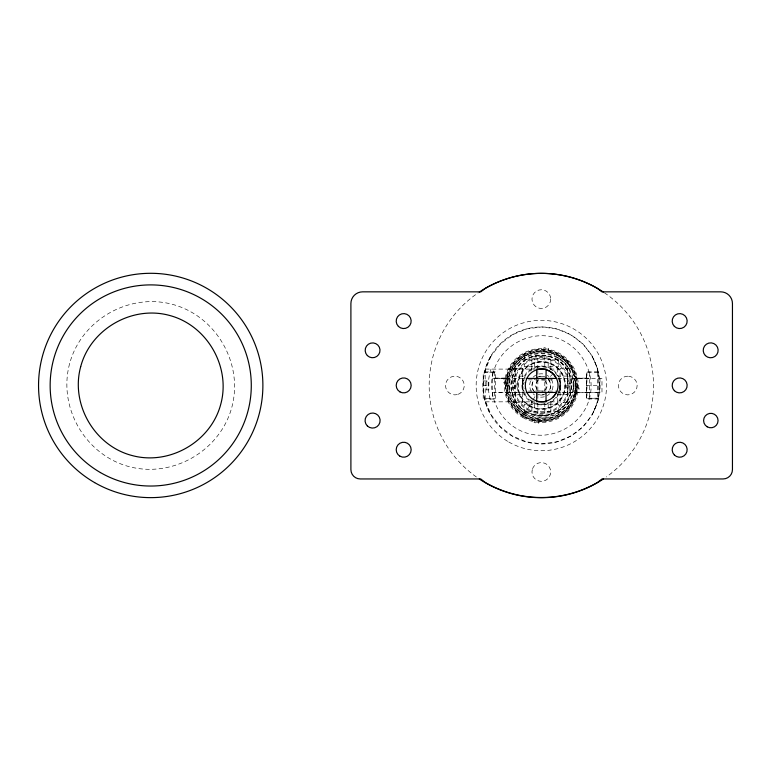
<?xml version="1.0" encoding="UTF-8"?>
<svg xmlns="http://www.w3.org/2000/svg" width="771" height="771" viewBox="0 0 771 771"><rect width="100%" height="100%" fill="white"/><g stroke="black" fill="none" stroke-linecap="round" stroke-linejoin="round"><path stroke-width="0.58" stroke-dasharray="3.85 2.89" d="M515.086 402.568L515.086 368.365L515.086 371.506M513.852 368.365L522.642 368.365L522.642 402.568L513.852 402.568M524.261 412.967L524.261 404.177L558.455 404.177L558.455 412.967L558.455 411.733L524.261 411.733M524.261 357.956L524.261 366.755L558.455 366.755L558.455 357.956L558.455 359.19L524.261 359.19M524.974 392.082L524.974 394.819L512.744 394.819L512.744 376.103L524.974 376.103L524.974 378.85M531.855 369.087L531.855 356.751L550.86 356.751L550.851 369.087M557.741 394.501L569.971 394.819L569.971 376.103L557.741 376.103L557.732 369.097L549.395 369.097M560.064 378.445L560.064 402.568L568.863 402.568M567.629 402.568L567.629 368.365L567.629 392.478M573.634 387.215L573.855 385.404M505.574 385.461L506.788 376.2M509.776 378.388L508.85 385.461L509.766 392.478L524.184 392.478L522.642 385.461L524.213 378.388M534.409 420.34L534.101 422.653L538.736 423.269L539.045 420.947M543.671 349.986L543.969 347.663L548.615 348.28L548.306 350.593M572.94 378.388L573.865 385.461L572.94 392.478L558.532 392.478L560.064 385.461L558.898 379.322M570.964 387.871L570.261 393.287A29.934 29.934 0 0 1 512.416 393.287L511.713 387.871L516.078 387.871L516.078 383.197L511.713 383.197L512.416 377.79A29.934 29.934 0 0 1 570.261 377.79L570.964 383.197M575.927 394.723L577.142 385.461A35.784 35.784 0 0 0 523.461 354.477A35.784 35.784 0 0 0 523.461 416.456A35.784 35.784 0 0 0 577.142 385.461M591.993 356.231C601.987 374.234 601.987 396.699 591.993 414.702M559.409 390.367L559.611 388.912M490.722 356.231C480.728 374.234 480.728 396.699 490.722 414.702M491.04 369.097C487.455 379.496 487.455 391.437 491.04 401.836M508.918 376.624C516.821 343.856 566.531 343.856 574.434 376.624L575.59 376.624L575.59 394.183L574.434 394.183A33.914 33.914 0 0 1 508.918 394.183L507.761 394.183L507.761 376.624L508.918 376.624A33.914 33.914 0 0 1 574.434 376.624M574.434 394.183C566.531 426.951 516.821 426.951 508.918 394.183M524.261 382.397L522.487 385.461L524.261 388.536M530.766 371.14L531.942 369.097M523.345 416.658A36.015 36.015 0 0 0 577.373 385.461A36.015 36.015 0 0 0 523.345 354.275A36.015 36.015 0 0 0 523.345 416.658L532.549 400.718M533.147 399.696L534.92 396.622M513.197 369.213L518.372 362.476L525.099 357.31A32.507 32.507 0 0 1 573.865 385.461A32.507 32.507 0 0 1 525.099 413.622L518.372 408.457L513.197 401.72M569.509 401.72L564.343 408.457L557.616 413.622M550.34 376.479L553.501 373.318M534.582 366.755L534.342 359.19M548.133 366.755L548.374 359.19M568.863 368.365L560.064 368.365L560.064 392.478M485.393 369.097L535.199 369.097M484.67 371.901L495.58 371.901L495.58 399.031L484.67 399.031M598.151 371.834L586.461 371.834L586.461 398.973L598.151 398.973M494.548 372.403L483.205 372.403L483.205 398.462L494.548 398.462M598.151 372.605L586.606 372.672L586.606 398.26L598.142 398.26M494.548 378.147L507.761 378.147M575.59 378.147L586.461 378.147M495.58 378.214L508.397 378.214L507.443 385.461L508.397 392.718L494.548 392.651M589.333 378.214L574.318 378.214L575.272 385.461L574.318 392.718L589.333 392.718M492.563 378.416L525.591 378.416M557.818 378.416L601.978 378.416L601.978 392.449L557.818 392.449M528.482 379.852L555.399 379.852M483.205 380.98L488.824 380.98L488.824 389.885L483.205 389.885M571.272 383.197L566.598 383.197L566.598 387.871L571.272 387.871M483.205 385.433L488.824 385.433M586.461 385.404L599.828 385.461A58.471 58.471 0 0 1 512.117 436.107A58.471 58.471 0 0 1 512.117 334.826A58.471 58.471 0 0 1 599.828 385.461M528.482 391.08L557.741 391.08M492.563 392.449L525.591 392.449M586.606 392.478L597.833 392.478M598.151 398.202L586.933 398.202L586.933 372.605M485.393 401.836L534.64 401.836M550.533 401.836L557.732 401.836L557.732 393.653M534.573 404.177L534.342 411.733L535.267 411.733M548.142 404.177L548.374 411.733L547.449 411.733M544.818 380.055L538.399 379.756L534.939 385.172L537.898 390.878L544.316 391.167L547.776 385.76L544.818 380.055L544.798 390.945M541.358 349.677L550.619 350.901M506.489 378.513L504.167 378.214L503.559 382.85L505.872 383.158M576.833 387.774L579.156 388.083L578.549 392.718L576.226 392.42M532.096 420.031L541.358 421.255M557.616 357.31L564.343 362.476L569.509 369.213M530.766 399.792L531.942 401.836M508.85 385.404L509.082 387.215M544.789 366.88L544.789 356.048L537.83 356.057L537.84 369.29M544.798 402.982L544.808 415.02L541.338 415.473L537.859 415.01L537.85 402.982M537.84 370.494L537.84 378.918M537.84 380.122L537.85 393.355M537.85 394.559L537.85 401.778M599.992 378.416L599.992 392.449M597.833 372.672L597.833 398.26M589.333 372.672L589.333 398.26M550.851 401.836L550.86 414.181L531.855 414.181L531.855 401.836M546.032 379.621L546.032 391.311M536.683 379.621L536.683 391.311M522.642 368.365L522.642 371.506M522.642 378.445L522.642 392.478M515.086 378.445L515.086 392.478M494.548 371.834L494.548 398.964M492.563 372.403L492.563 398.462M486.829 380.98L486.829 389.885M551.487 379.621A11.69 11.69 0 0 1 551.487 391.311M549.627 393.73A11.69 11.69 0 0 1 547.208 395.59M544.384 396.757A11.69 11.69 0 0 1 538.331 396.757M534.65 395.051A11.69 11.69 0 0 1 533.089 393.73M531.229 391.311A11.69 11.69 0 0 1 531.229 379.621M533.089 377.192A11.69 11.69 0 0 1 544.384 374.166M547.208 375.342A11.69 11.69 0 0 1 548.875 376.508M547.969 378.85A9.358 9.358 0 0 1 547.969 392.082M546.032 393.567A9.358 9.358 0 0 1 536.683 393.567M534.737 392.082A9.358 9.358 0 0 1 534.737 378.85M536.683 377.366A9.358 9.358 0 0 1 546.032 377.366M548.644 379.852A9.358 9.358 0 0 1 547.815 392.468M543.565 394.8A9.358 9.358 0 0 1 538.727 394.685M534.052 391.562A9.358 9.358 0 0 1 534.322 379.534M539.131 376.624A9.358 9.358 0 0 1 543.969 376.73M536.51 367.391A18.716 18.716 0 0 1 559.515 389.991A18.716 18.716 0 0 1 528.588 399.147A18.716 18.716 0 0 1 535.575 367.671M525.099 413.622A32.507 32.507 0 0 1 525.099 357.31M604.358 292.749A112.171 112.171 0 0 1 606.295 476.979M476.382 476.979A112.171 112.171 0 0 1 478.319 292.749M69.592 363.729C57.825 407.406 85.273 454.938 128.979 466.59C172.656 478.357 220.188 450.91 231.84 407.204C243.607 363.526 216.169 315.994 172.453 304.343C128.776 292.575 81.244 320.013 69.592 363.729M493.238 372.576C486.173 398.279 502.663 426.845 528.463 433.591C554.176 440.646 582.741 424.156 589.478 398.356C596.542 372.644 580.052 344.088 554.253 337.341C528.54 330.277 499.974 346.777 493.238 372.576M507.463 376.624L506.268 385.712L507.463 394.791A35.081 35.081 0 0 0 532.269 419.597L541.348 420.793L550.427 419.597A35.081 35.081 0 0 0 575.233 394.791L576.429 385.712L575.233 376.624A35.081 35.081 0 0 0 550.427 351.817L541.348 350.622L532.269 351.817A35.081 35.081 0 0 0 507.463 376.624M550.696 299.1L550.378 301.519A9.358 9.358 0 0 1 532.298 301.519L531.98 299.1A9.358 9.358 0 0 1 541.338 289.742A9.358 9.358 0 0 1 550.696 299.1M532.298 469.549L531.98 471.977A9.358 9.358 0 0 0 541.338 481.326A9.358 9.358 0 0 0 550.696 471.977L550.378 469.549A9.358 9.358 0 0 0 532.298 469.549M491.04 356.163L485.2 370.273L485.2 400.535L491.04 414.634L500.331 426.749L512.436 436.039L526.545 441.879L541.676 443.874L556.807 441.879L570.916 436.039L583.021 426.749L592.311 414.634L598.151 400.535L598.151 370.273L592.311 356.163L583.021 344.059L570.916 334.759L556.807 328.918L541.676 326.933L526.545 328.918L512.436 334.759L500.331 344.059L491.04 356.163M457.319 394.569L454.9 394.887A9.358 9.358 0 0 1 445.542 385.539A9.358 9.358 0 0 1 454.9 376.181L457.319 376.499A9.358 9.358 0 0 1 457.319 394.569M627.777 376.181L625.358 376.499A9.358 9.358 0 0 0 625.358 394.569L627.777 394.887A9.358 9.358 0 0 0 637.135 385.539A9.358 9.358 0 0 0 627.777 376.181M518.864 407.955A31.813 31.813 0 0 0 572.082 393.702A31.813 31.813 0 0 0 533.127 354.737A31.813 31.813 0 0 0 518.864 407.955M527.325 409.767A28.064 28.064 0 0 0 569.422 385.461A28.064 28.064 0 0 0 527.325 361.156A28.064 28.064 0 0 0 527.325 409.767M529.311 406.327A24.094 24.094 0 0 0 565.451 385.461A24.094 24.094 0 0 0 529.311 364.606A24.094 24.094 0 0 0 529.311 406.327M524.396 414.837A33.914 33.914 0 0 0 575.272 385.461A33.914 33.914 0 0 0 524.396 356.096A33.914 33.914 0 0 0 524.396 414.837M527.788 408.958A27.13 27.13 0 0 0 568.487 385.461A27.13 27.13 0 0 0 527.788 361.965A27.13 27.13 0 0 0 527.788 408.958M528.125 404.746A23.39 23.39 0 0 0 564.671 387.283A23.39 23.39 0 0 0 531.277 364.365A23.39 23.39 0 0 0 528.125 404.746M525.562 411.695A30.406 30.406 0 0 0 571.745 386.387A30.406 30.406 0 0 0 526.738 359.045A30.406 30.406 0 0 0 525.562 411.695M529.918 405.768A23.525 23.525 0 0 0 565.201 385.404A23.525 23.525 0 0 0 529.918 365.03A23.525 23.525 0 0 0 529.918 405.768M516.657 410.23A35.023 35.023 0 0 0 575.253 394.53A35.023 35.023 0 0 0 532.356 351.634A35.023 35.023 0 0 0 516.657 410.23M519.962 406.924A30.348 30.348 0 0 0 570.733 393.316A30.348 30.348 0 0 0 533.571 356.154A30.348 30.348 0 0 0 519.962 406.924M531.653 402.279A19.41 19.41 0 0 0 560.768 385.461A19.41 19.41 0 0 0 531.653 368.654A19.41 19.41 0 0 0 531.653 402.279M508.744 441.985A65.188 65.188 0 0 0 606.526 385.539A65.188 65.188 0 0 0 508.744 329.082A65.188 65.188 0 0 0 508.744 441.985M522.863 417.535A36.95 36.95 0 0 0 578.289 385.539A36.95 36.95 0 0 0 522.863 353.532A36.95 36.95 0 0 0 522.863 417.535"/><path stroke-width="1.16" d="M536.606 369.087L546.109 369.087L546.032 378.445M526.776 378.416L556.623 378.416M526.776 392.449L556.623 392.449M537.85 401.836L546.032 401.836L546.032 392.478M536.683 370.263L536.683 378.445M536.683 392.478L536.683 401.836M556.199 392.42A16.393 16.393 0 0 1 555.159 394.299M554.561 395.176A16.393 16.393 0 0 1 552.402 397.566M547.323 370.196A16.393 16.393 0 0 1 552.72 373.656M553.462 374.417A16.393 16.393 0 0 1 555.39 376.99M603.385 478.984A112.171 112.171 0 0 1 479.292 478.984M479.292 292.093A112.171 112.171 0 0 1 603.385 292.093M80.685 366.697C70.402 404.12 94.409 445.696 131.947 455.497C169.369 465.78 210.946 441.773 220.757 404.235C231.03 366.813 207.033 325.237 169.485 315.426C132.063 305.152 90.486 329.15 80.685 366.697M485.287 288.383L480.776 291.843L362.592 291.843A11.69 11.69 0 0 0 350.901 303.543L350.901 469.606A9.358 9.358 0 0 0 360.259 478.955L480.709 478.955L485.345 482.511A112.084 112.084 0 0 0 597.429 482.482L602.016 478.955L723.092 478.955A9.358 9.358 0 0 0 732.45 469.606L732.45 303.543A11.69 11.69 0 0 0 720.76 291.843L601.929 291.843L597.371 288.354A112.084 112.084 0 0 0 485.287 288.383M94.631 482.607A112.171 112.171 0 0 0 262.882 385.461A112.171 112.171 0 0 0 94.631 288.325A112.171 112.171 0 0 0 94.631 482.607M100.432 472.565A100.577 100.577 0 0 0 251.288 385.461A100.577 100.577 0 0 0 100.432 298.367A100.577 100.577 0 0 0 100.432 472.565M705.398 355.595A7.469 7.469 0 0 0 717.888 352.251A7.469 7.469 0 0 0 708.742 343.105A7.469 7.469 0 0 0 705.398 355.595M707.209 426.816A7.228 7.228 0 0 0 718.061 420.552A7.228 7.228 0 0 0 707.209 414.297A7.228 7.228 0 0 0 707.209 426.816M367.353 355.566A7.411 7.411 0 0 0 379.756 352.241A7.411 7.411 0 0 0 370.678 343.153A7.411 7.411 0 0 0 367.353 355.566M367.372 425.978A7.527 7.527 0 0 0 379.901 422.363A7.527 7.527 0 0 0 370.504 413.323A7.527 7.527 0 0 0 367.372 425.978M674.374 455.015A7.488 7.488 0 0 0 686.903 451.661A7.488 7.488 0 0 0 677.738 442.496A7.488 7.488 0 0 0 674.374 455.015M674.374 390.695A7.488 7.488 0 0 0 686.903 387.341A7.488 7.488 0 0 0 677.738 378.175A7.488 7.488 0 0 0 674.374 390.695M674.374 326.374A7.488 7.488 0 0 0 686.903 323.02A7.488 7.488 0 0 0 677.738 313.855A7.488 7.488 0 0 0 674.374 326.374M399.937 456.201A7.488 7.488 0 0 0 411.165 449.724A7.488 7.488 0 0 0 399.937 443.238A7.488 7.488 0 0 0 399.937 456.201M398.385 326.374A7.488 7.488 0 0 0 410.914 323.02A7.488 7.488 0 0 0 401.739 313.855A7.488 7.488 0 0 0 398.385 326.374M399.937 391.88A7.488 7.488 0 0 0 411.165 385.404A7.488 7.488 0 0 0 399.937 378.918A7.488 7.488 0 0 0 399.937 391.88M533.493 399.58A16.374 16.374 0 0 0 558.05 385.404A16.374 16.374 0 0 0 533.493 371.227A16.374 16.374 0 0 0 533.493 399.58"/></g></svg>
